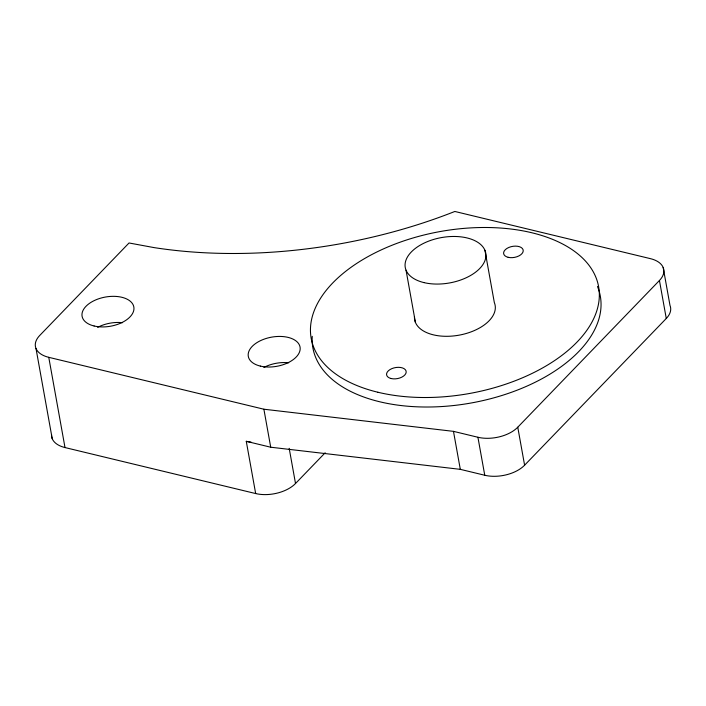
<?xml version="1.0" encoding="UTF-8"?>
<svg xmlns="http://www.w3.org/2000/svg" width="706" height="706" viewBox="0 0 706 706"><rect width="100%" height="100%" fill="white"/><g stroke="black" fill="none" stroke-linecap="round" stroke-linejoin="round"><path stroke-width="1.06" d="M51.538 434.481A29.202 16.459 -10.2 0 0 65.005 447.56L255.669 493.556A29.202 16.459 -10.2 0 0 295.514 483.504L325.184 452.775M48.767 357.324L263.885 409.215L453.473 431.357L477.918 437.261A29.202 16.459 -10.2 0 0 517.763 427.209L659.439 280.485A29.202 16.459 -10.2 0 0 650.394 258.643L454.84 211.465A352.656 198.73 -10.2 0 1 154.005 247.594L129.039 242.979L39.721 335.482A29.202 16.459 -10.2 0 0 48.767 357.324L65.005 447.56M255.669 493.556L246.27 441.312L270.716 447.216L460.312 469.349L484.757 475.253A29.202 16.459 -10.2 0 0 524.602 465.201L666.279 318.477A29.202 16.459 -10.2 0 0 670.003 305.469L663.172 267.477M659.439 280.485L666.279 318.477M517.763 427.209L524.602 465.201M484.934 250.312L494.332 302.556A40.886 23.042 -10.2 0 1 458.618 335.244A40.886 23.042 -10.2 0 1 414.475 316.517M477.918 437.261L484.757 475.253M453.473 431.357L460.312 469.349M406.047 270.213L415.446 322.457M289.186 448.319L295.514 483.504M263.885 409.215L270.716 447.216M35.997 348.482L52.226 438.717M251.089 442.132A29.202 16.459 -10.2 0 1 246.27 441.312M597.47 286.468A146.027 82.293 -10.2 0 1 469.914 403.214A146.027 82.293 -10.2 0 1 312.255 336.338M263.859 367.455A26.281 14.808 -10.2 0 1 288.71 362.796M97.64 327.355A26.281 14.808 -10.2 0 1 122.482 322.695M94.101 325.987A26.281 14.808 -10.2 0 0 133.946 309.051A26.281 14.808 -10.2 0 0 95.839 299.865A26.281 14.808 -10.2 0 0 94.101 325.987M260.329 366.087A26.281 14.808 -10.2 0 0 300.165 349.152A26.281 14.808 -10.2 0 0 262.058 339.957A26.281 14.808 -10.2 0 0 260.329 366.087M423.935 282.594A40.886 23.042 -10.2 0 0 485.913 256.252A40.886 23.042 -10.2 0 0 426.636 241.955A40.886 23.042 -10.2 0 0 423.935 282.594M508.17 257.319A9.928 5.595 -10.2 0 0 523.225 250.93A9.928 5.595 -10.2 0 0 508.832 247.453A9.928 5.595 -10.2 0 0 508.17 257.319M391.133 378.531A9.928 5.595 -10.2 0 0 406.188 372.133A9.928 5.595 -10.2 0 0 391.795 368.656A9.928 5.595 -10.2 0 0 391.133 378.531M377.895 392.245A146.027 82.293 -10.2 0 0 599.235 298.17A146.027 82.293 -10.2 0 0 387.541 247.1A146.027 82.293 -10.2 0 0 377.895 392.245"/></g></svg>
